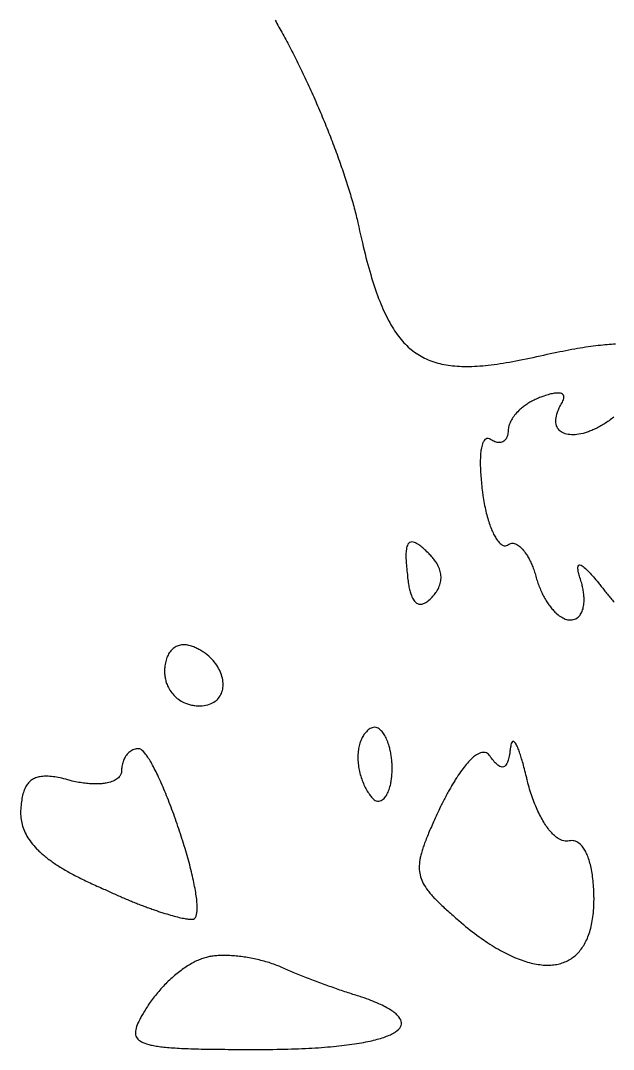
# Model space of a CAD drawing. Header units: metres. Extents: x 11 to 1970, y 60 to 2209.
# Drawn here: x 782.9 to 1059, y 60 to 539.1 of the extents above; entities that cross this region are included whole.
import ezdxf

# ---------------------------------------------------------------- set-up
doc = ezdxf.new("R2010")
doc.units = ezdxf.units.M

msp = doc.modelspace()

# ---------------------------------------------------------------- linework, layer by layer
for points in [[(901.450885, 539.244634), (901.90348, 538.478672), (902.357695, 537.702318), (902.81344, 536.915776), (903.270625, 536.11925), (903.72916, 535.312944), (904.188955, 534.497062), (904.64992, 533.671808), (905.111965, 532.837386), (905.575, 531.994), (906.038935, 531.141854), (906.50368, 530.281152), (906.969145, 529.412098), (907.43524, 528.534896), (907.901875, 527.64975), (908.36896, 526.756864), (908.836405, 525.856442), (909.30412, 524.948688), (909.772015, 524.033806), (910.24, 523.112), (910.707985, 522.183474), (911.17588, 521.248432), (911.643595, 520.307078), (912.11104, 519.359616), (912.578125, 518.40625), (913.04476, 517.447184), (913.510855, 516.482622), (913.97632, 515.512768), (914.441065, 514.537826), (914.905, 513.558), (915.368035, 512.573494), (915.83008, 511.584512), (916.291045, 510.591258), (916.75084, 509.593936), (917.209375, 508.59275), (917.66656, 507.587904), (918.122305, 506.579602), (918.57652, 505.568048), (919.029115, 504.553446), (919.48, 503.536), (919.929085, 502.515914), (920.37628, 501.493392), (920.821495, 500.468638), (921.26464, 499.441856), (921.705625, 498.41325), (922.14436, 497.383024), (922.580755, 496.351382), (923.01472, 495.318528), (923.446165, 494.284666), (923.875, 493.25), (924.301135, 492.214734), (924.72448, 491.179072), (925.144945, 490.143218), (925.56244, 489.107376), (925.976875, 488.07175), (926.38816, 487.036544), (926.796205, 486.001962), (927.20092, 484.968208), (927.602215, 483.935486), (928, 482.904), (928.394185, 481.873954), (928.78468, 480.845552), (929.171395, 479.818998), (929.55424, 478.794496), (929.933125, 477.77225), (930.30796, 476.752464), (930.678655, 475.735342), (931.04512, 474.721088), (931.407265, 473.709906), (931.765, 472.702), (932.118235, 471.697574), (932.46688, 470.696832), (932.810845, 469.699978), (933.15004, 468.707216), (933.484375, 467.71875), (933.81376, 466.734784), (934.138105, 465.755522), (934.45732, 464.781168), (934.771315, 463.811926), (935.08, 462.848), (935.383285, 461.889594), (935.68108, 460.936912), (935.973295, 459.990158), (936.25984, 459.049536), (936.540625, 458.11525), (936.81556, 457.187504), (937.084555, 456.266502), (937.34752, 455.352448), (937.604365, 454.445546), (937.855, 453.546), (938.099335, 452.654014), (938.33728, 451.769792), (938.568745, 450.893538), (938.79364, 450.025456), (939.011875, 449.16575), (939.22336, 448.314624), (939.428005, 447.472282), (939.62572, 446.638928), (939.816415, 445.814766), (940, 445), (940.420043, 443.066468), (940.840344, 441.165744), (941.261161, 439.297636), (941.682752, 437.461952), (942.105375, 435.6585), (942.529288, 433.887088), (942.954749, 432.147524), (943.382016, 430.439616), (943.811347, 428.763172), (944.243, 427.118), (944.677233, 425.503908), (945.114304, 423.920704), (945.554471, 422.368196), (945.997992, 420.846192), (946.445125, 419.3545), (946.896128, 417.892928), (947.351259, 416.461284), (947.810776, 415.059376), (948.274937, 413.687012), (948.744, 412.344), (949.218223, 411.030148), (949.697864, 409.745264), (950.183181, 408.489156), (950.674432, 407.261632), (951.171875, 406.0625), (951.675768, 404.891568), (952.186369, 403.748644), (952.703936, 402.633536), (953.228727, 401.546052), (953.761, 400.486), (954.301013, 399.453188), (954.849024, 398.447424), (955.405291, 397.468516), (955.970072, 396.516272), (956.543625, 395.5905), (957.126208, 394.691008), (957.718079, 393.817604), (958.319496, 392.970096), (958.930717, 392.148292), (959.552, 391.352), (960.183603, 390.581028), (960.825784, 389.835184), (961.478801, 389.114276), (962.142912, 388.418112), (962.818375, 387.7465), (963.505448, 387.099248), (964.204389, 386.476164), (964.915456, 385.877056), (965.638907, 385.301732), (966.375, 384.75), (967.123993, 384.221668), (967.886144, 383.716544), (968.661711, 383.234436), (969.450952, 382.775152), (970.254125, 382.3385), (971.071488, 381.924288), (971.903299, 381.532324), (972.749816, 381.162416), (973.611297, 380.814372), (974.488, 380.488), (975.380183, 380.183108), (976.288104, 379.899504), (977.212021, 379.636996), (978.152192, 379.395392), (979.108875, 379.1745), (980.082328, 378.974128), (981.072809, 378.794084), (982.080576, 378.634176), (983.105887, 378.494212), (984.149, 378.374), (985.210173, 378.273348), (986.289664, 378.192064), (987.387731, 378.129956), (988.504632, 378.086832), (989.640625, 378.0625), (990.795968, 378.056768), (991.970919, 378.069444), (993.165736, 378.100336), (994.380677, 378.149252), (995.616, 378.216), (996.871963, 378.300388), (998.148824, 378.402224), (999.446841, 378.521316), (1000.766272, 378.657472), (1002.107375, 378.8105), (1003.470408, 378.980208), (1004.855629, 379.166404), (1006.263296, 379.368896), (1007.693667, 379.587492), (1009.147, 379.822), (1010.623553, 380.072228), (1012.123584, 380.337984), (1013.647351, 380.619076), (1015.195112, 380.915312), (1016.767125, 381.2265), (1018.363648, 381.552448), (1019.984939, 381.892964), (1021.631256, 382.247856), (1023.302857, 382.616932), (1025, 383), (1026.577704, 383.354298), (1028.130832, 383.697184), (1029.659408, 384.028646), (1031.163456, 384.348672), (1032.643, 384.65725), (1034.098064, 384.954368), (1035.528672, 385.240014), (1036.934848, 385.514176), (1038.316616, 385.776842), (1039.674, 386.028), (1041.007024, 386.267638), (1042.315712, 386.495744), (1043.600088, 386.712306), (1044.860176, 386.917312), (1046.096, 387.11075), (1047.307584, 387.292608), (1048.494952, 387.462874), (1049.658128, 387.621536), (1050.797136, 387.768582), (1051.912, 387.904), (1053.002744, 388.027778), (1054.069392, 388.139904), (1055.111968, 388.240366), (1056.130496, 388.329152), (1057.125, 388.40625), (1058.095504, 388.471648), (1059.042032, 388.525334), (1059.964608, 388.567296)], [(1059.191802, 354.453338), (1058.650176, 354.020544), (1058.107374, 353.599606), (1057.563648, 353.190512), (1057.01925, 352.79325), (1056.474432, 352.407808), (1055.929446, 352.034174), (1055.384544, 351.672336), (1054.839978, 351.322282), (1054.296, 350.984), (1053.752862, 350.657478), (1053.210816, 350.342704), (1052.670114, 350.039666), (1052.131008, 349.748352), (1051.59375, 349.46875), (1051.058592, 349.200848), (1050.525786, 348.944634), (1049.995584, 348.700096), (1049.468238, 348.467222), (1048.944, 348.246), (1048.423122, 348.036418), (1047.905856, 347.838464), (1047.392454, 347.652126), (1046.883168, 347.477392), (1046.37825, 347.31425), (1045.877952, 347.162688), (1045.382526, 347.022694), (1044.892224, 346.894256), (1043.928, 346.672), (1042.987296, 346.495824), (1042.072128, 346.365632), (1041.184512, 346.281328), (1040.326464, 346.242816), (1039.5, 346.25), (1038.707136, 346.302784), (1037.949888, 346.401072), (1037.230272, 346.544768), (1036.550304, 346.733776), (1035.912, 346.968), (1035.317376, 347.247344), (1034.768448, 347.571712), (1034.267232, 347.941008), (1033.815744, 348.355136), (1033.416, 348.814), (1033.070016, 349.317504), (1032.779808, 349.865552), (1032.547392, 350.458048), (1032.374784, 351.094896), (1032.264, 351.776), (1032.217056, 352.501264), (1032.235968, 353.270592), (1032.322752, 354.083888), (1032.479424, 354.941056), (1032.708, 355.842), (1033.010496, 356.786624), (1033.190094, 357.275286), (1033.388928, 357.774832), (1033.60725, 358.28525), (1033.845312, 358.806528), (1034.103366, 359.338654), (1034.381664, 359.881616), (1034.680458, 360.435402), (1035, 361), (1035.251181, 361.4392), (1035.528129, 361.9912), (1035.739893, 362.5048), (1035.914688, 363.0928), (1035.991683, 363.6208), (1035.958149, 364.1752), (1035.750312, 364.7128), (1035.366663, 365.1328), (1034.902569, 365.3992), (1034.423424, 365.5552), (1033.862679, 365.6512), (1033.356843, 365.6848), (1032.801375, 365.68), (1032.197427, 365.6368), (1031.546151, 365.5552), (1031.027328, 365.4688), (1030.483017, 365.3608), (1029.913704, 365.2312), (1029.319875, 365.08), (1028.702016, 364.9072), (1028.060613, 364.7128), (1027.396152, 364.4968), (1026.709119, 364.2592), (1026.238797, 364.0888), (1025.730605, 363.908805), (1025.195535, 363.719335), (1024.665625, 363.520625), (1024.141115, 363.312915), (1023.622245, 363.096445), (1023.109255, 362.871455), (1022.602385, 362.638185), (1022.101875, 362.396875), (1021.607965, 362.147765), (1021.120895, 361.891095), (1020.640905, 361.627105), (1020.168235, 361.356035), (1019.703125, 361.078125), (1019.245815, 360.793615), (1018.796545, 360.502745), (1018.355555, 360.205755), (1017.923085, 359.902885), (1017.499375, 359.594375), (1017.084665, 359.280465), (1016.679195, 358.961395), (1016.283205, 358.637405), (1015.896935, 358.308735), (1015.520625, 357.975625), (1014.97536, 357.46816), (1014.453855, 356.952055), (1013.95692, 356.42812), (1013.485365, 355.897165), (1013.04, 355.36), (1012.621635, 354.817435), (1012.23108, 354.27028), (1011.869145, 353.719345), (1011.53664, 353.16544), (1011.234375, 352.609375), (1010.96316, 352.05196), (1010.723805, 351.494005), (1010.51712, 350.93632), (1010.343915, 350.379715), (1010.205, 349.825), (1010.101185, 349.272985), (1010.03328, 348.72448), (1010.002095, 348.180295), (1009.989308, 347.558154), (1009.942572, 346.994786), (1009.860124, 346.461562), (1009.7435, 345.95925), (1009.552, 345.376), (1009.3125, 344.84375), (1009.028, 344.364), (1008.7015, 343.93825), (1008.336, 343.568), (1007.9345, 343.25475), (1007.5, 343), (1007.0355, 342.80525), (1006.544, 342.672), (1006.0285, 342.60175), (1005.492, 342.596), (1004.9375, 342.65625), (1004.368, 342.784), (1003.7865, 342.98075), (1003.314676, 343.188838), (1002.838628, 343.442814), (1002.359892, 343.743446), (1001.851199, 344.085809), (1001.279875, 344.346125), (1000.746471, 344.476361), (1000.132456, 344.461496), (999.576341, 344.255531), (999.172633, 343.957703), (998.805117, 343.545347), (998.473409, 343.021919), (998.247896, 342.558536), (998.042147, 342.036077), (997.856, 341.456), (997.689293, 340.819763), (997.541864, 340.128824), (997.413551, 339.384641), (997.338549, 338.859659), (997.271923, 338.312093), (997.213625, 337.742375), (997.163607, 337.150937), (997.121821, 336.538211), (997.088219, 335.904629), (997.062753, 335.250623), (997.045375, 334.576625), (997.036037, 333.883067), (997.034691, 333.170381), (997.041289, 332.438999), (997.055783, 331.689353), (997.078125, 330.921875), (997.108267, 330.136997), (997.146161, 329.335151), (997.191759, 328.516769), (997.245013, 327.682283), (997.305875, 326.832125), (997.374297, 325.966727), (997.450231, 325.086521), (997.533629, 324.191939), (997.624443, 323.283413), (997.722625, 322.361375), (997.828127, 321.426257), (997.940901, 320.478491), (998.061194, 319.491808), (998.124752, 318.987264), (998.190638, 318.486416), (998.258816, 317.989312), (998.401904, 317.006528), (998.553728, 316.039296), (998.714, 315.088), (998.882432, 314.153024), (999.058736, 313.234752), (999.242624, 312.333568), (999.433808, 311.449856), (999.632, 310.584), (999.836912, 309.736384), (1000.048256, 308.907392), (1000.265744, 308.097408), (1000.489088, 307.306816), (1000.718, 306.536), (1000.952192, 305.785344), (1001.191376, 305.055232), (1001.435264, 304.346048), (1001.683568, 303.658176), (1001.936, 302.992), (1002.192272, 302.347904), (1002.452096, 301.726272), (1002.715184, 301.127488), (1002.981248, 300.551936), (1003.25, 300), (1003.521152, 299.472064), (1003.794416, 298.968512), (1004.069504, 298.489728), (1004.346128, 298.036096), (1004.624, 297.608), (1005.042518, 297.014576), (1005.462224, 296.480768), (1005.882146, 296.007872), (1006.301312, 295.597184), (1006.71875, 295.25), (1007.133488, 294.967616), (1007.680592, 294.694144), (1008.218864, 294.541248), (1008.746, 294.512), (1009.259696, 294.609472), (1009.757648, 294.836736), (1010.24236, 295.168048), (1010.74052, 295.433296), (1011.255, 295.606), (1011.78388, 295.688464), (1012.32524, 295.682992), (1012.87716, 295.591888), (1013.43772, 295.417456), (1014.005, 295.162), (1014.57708, 294.827824), (1015.008135, 294.526918), (1015.44, 294.184), (1015.871865, 293.800042), (1016.30292, 293.376016), (1016.732355, 292.912894), (1017.15936, 292.411648), (1017.583125, 291.87325), (1018.00284, 291.298672), (1018.417695, 290.688886), (1018.691165, 290.263282), (1018.961875, 289.82275), (1019.229585, 289.367578), (1019.494055, 288.898054), (1019.755045, 288.414466), (1020.012315, 287.917102), (1020.265625, 287.40625), (1020.514735, 286.882198), (1020.759405, 286.345234), (1020.999395, 285.795646), (1021.234465, 285.233722), (1021.464375, 284.65975), (1021.688885, 284.074018), (1021.907755, 283.476814), (1022.120745, 282.868426), (1022.327615, 282.249142), (1022.528125, 281.61925), (1022.722035, 280.979038), (1022.909105, 280.328794), (1023.091195, 279.670607), (1023.280665, 279.015589), (1023.479375, 278.365875), (1023.687085, 277.721801), (1023.903555, 277.083703), (1024.128545, 276.451917), (1024.361815, 275.826779), (1024.603125, 275.208625), (1024.852235, 274.597791), (1025.108905, 273.994613), (1025.372895, 273.399427), (1025.643965, 272.812569), (1025.921875, 272.234375), (1026.206385, 271.665181), (1026.497255, 271.105323), (1026.794245, 270.555137), (1027.097115, 270.014959), (1027.405625, 269.485125), (1027.719535, 268.965971), (1028.038605, 268.457833), (1028.362595, 267.961047), (1028.691265, 267.475949), (1029.024375, 267.002875), (1029.361685, 266.542161), (1029.702955, 266.094143), (1030.047945, 265.659157), (1030.396415, 265.237539), (1030.748125, 264.829625), (1031.102835, 264.435751), (1031.460305, 264.056253), (1031.820295, 263.691467), (1032.182565, 263.341729), (1032.72972, 262.846072), (1033.280655, 262.386163), (1033.83456, 261.963136), (1034.390625, 261.578125), (1034.94804, 261.232264), (1035.505995, 260.926687), (1036.06368, 260.662528), (1036.620285, 260.440921), (1037.175, 260.263), (1037.727015, 260.129899), (1038.27552, 260.042752), (1038.819705, 260.002693), (1039.355192, 260.009552), (1039.869875, 260.05925), (1040.362688, 260.150528), (1040.985472, 260.335232), (1041.568704, 260.589824), (1042.112, 260.912), (1042.614976, 261.299456), (1043.077248, 261.749888), (1043.498432, 262.260992), (1043.787125, 262.68275), (1044.052328, 263.136368), (1044.293879, 263.620874), (1044.511616, 264.135296), (1044.705377, 264.678662), (1044.875, 265.25), (1045.020323, 265.848338), (1045.141184, 266.472704), (1045.237421, 267.122126), (1045.308872, 267.795632), (1045.355375, 268.49225), (1045.376768, 269.211008), (1045.372889, 269.950934), (1045.356183, 270.455498), (1045.328125, 270.96875), (1045.288667, 271.490402), (1045.237761, 272.020166), (1045.175359, 272.557754), (1045.101413, 273.102878), (1045.015875, 273.65525), (1044.918697, 274.214582), (1044.809831, 274.780586), (1044.689229, 275.352974), (1044.556843, 275.931458), (1044.412625, 276.51575), (1044.256527, 277.105562), (1044.088501, 277.700606), (1043.882401, 278.355799), (1043.661627, 279.042173), (1043.460125, 279.694875), (1043.277943, 280.313857), (1043.115129, 280.899071), (1042.971731, 281.450469), (1042.847797, 281.968003), (1042.698496, 282.680704), (1042.593259, 283.316941), (1042.532248, 283.876552), (1042.519976, 284.503224), (1042.616191, 285.094009), (1042.896253, 285.519547), (1043.451584, 285.623616), (1044.000049, 285.438151), (1044.530477, 285.133323), (1044.982016, 284.813184), (1045.479779, 284.414421), (1046.023928, 283.936872), (1046.412544, 283.574656), (1046.821896, 283.177304), (1047.252032, 282.744768), (1047.703, 282.277), (1048.174848, 281.773952), (1048.667624, 281.235576), (1049.181376, 280.661824), (1049.716152, 280.052648), (1050.272, 279.408), (1050.848968, 278.727832), (1051.447104, 278.012096), (1052.066456, 277.260744), (1052.384103, 276.871697), (1052.707072, 276.473728), (1053.035369, 276.066831), (1053.369, 275.651), (1053.707971, 275.226229), (1054.052288, 274.792512), (1054.401957, 274.349843), (1054.756984, 273.898216), (1055.117375, 273.437625), (1055.483136, 272.968064), (1055.854273, 272.489527), (1056.230792, 272.002008), (1056.612699, 271.505501), (1057, 271), (1057.4, 270.54), (1057.8, 270.08), (1058.2, 269.62), (1058.6, 269.16), (1059, 268.7), (1059.4, 268.24)]]:
    msp.add_lwpolyline(points)
for points in [[(963, 282), (963.063592, 281.172), (963.134336, 280.368), (963.212184, 279.588), (963.297088, 278.832), (963.389, 278.1), (963.487872, 277.392), (963.593656, 276.708), (963.706304, 276.048), (963.825768, 275.412), (963.952, 274.8), (964.084952, 274.212), (964.224576, 273.648), (964.370824, 273.108), (964.523648, 272.592), (964.683, 272.1), (964.934163, 271.407), (965.199744, 270.768), (965.479581, 270.183), (965.773512, 269.652), (966.081375, 269.175), (966.403008, 268.752), (966.852992, 268.272), (967.326784, 267.888), (967.824, 267.6), (968.344256, 267.408), (968.887168, 267.312), (969.452352, 267.312), (970.039424, 267.408), (970.648, 267.6), (971.118313, 267.807), (971.600344, 268.068), (972.093931, 268.383), (972.598912, 268.752), (973.115125, 269.175), (973.642408, 269.652), (974.207602, 270.21), (974.608454, 270.63), (974.99025, 271.05), (975.353086, 271.47), (975.697058, 271.89), (976.022262, 272.31), (976.328794, 272.73), (976.61675, 273.15), (977.014064, 273.78), (977.370122, 274.41), (977.685248, 275.04), (977.959766, 275.67), (978.194, 276.3), (978.388274, 276.93), (978.542912, 277.56), (978.658238, 278.19), (978.734576, 278.82), (978.77225, 279.45), (978.771584, 280.08), (978.732902, 280.71), (978.656528, 281.34), (978.542786, 281.97), (978.392, 282.6), (978.204494, 283.23), (977.980592, 283.86), (977.720618, 284.49), (977.424896, 285.12), (977.09375, 285.75), (976.727504, 286.38), (976.326482, 287.01), (976.039974, 287.43), (975.73825, 287.85), (975.421406, 288.27), (975.089538, 288.69), (974.742742, 289.11), (974.381114, 289.53), (974.00475, 289.95), (973.613746, 290.37), (973.208198, 290.79), (972.731799, 291.266697), (972.206173, 291.780219), (971.694875, 292.267125), (971.197857, 292.727271), (970.715071, 293.160513), (970.246469, 293.566707), (969.792003, 293.945709), (969.351625, 294.297375), (968.925287, 294.621561), (968.512941, 294.918123), (967.920552, 295.310856), (967.359375, 295.640625), (966.829248, 295.906944), (966.330009, 296.109327), (965.712125, 296.278875), (965.148481, 296.332743), (964.638693, 296.269779), (964.076608, 296.025024), (963.686592, 295.694976), (963.349184, 295.244352), (963.064, 294.672), (962.884153, 294.162159), (962.733304, 293.582712), (962.611291, 292.933173), (962.517952, 292.213056), (962.471576, 291.693528), (962.437824, 291.142272), (962.416648, 290.559144), (962.408, 289.944), (962.411832, 289.296696), (962.428096, 288.617088), (962.456744, 287.905032), (962.497728, 287.160384), (962.551, 286.383), (962.616512, 285.572736), (962.694216, 284.729448), (962.784064, 283.852992), (962.886008, 282.943224), (963, 282)], [(850, 236), (850.00836, 235.46244), (850.03328, 234.92992), (850.07452, 234.40268), (850.13184, 233.88096), (850.205, 233.365), (850.29376, 232.85504), (850.39788, 232.35132), (850.51712, 231.85408), (850.65124, 231.36356), (850.8, 230.88), (850.96316, 230.40364), (851.14048, 229.93472), (851.432485, 229.245815), (851.755, 228.575), (852.107215, 227.923085), (852.48832, 227.29088), (852.897505, 226.679195), (853.33396, 226.08884), (853.796875, 225.520625), (854.28544, 224.97536), (854.798845, 224.453855), (855.33628, 223.95692), (855.896935, 223.485365), (856.48, 223.04), (857.084665, 222.621635), (857.71012, 222.23108), (858.355555, 221.869145), (859.02016, 221.53664), (859.703125, 221.234375), (860.168235, 221.050065), (860.640905, 220.879795), (861.120895, 220.723805), (861.607965, 220.582335), (862.101875, 220.455625), (862.602385, 220.343915), (863.109255, 220.247445), (863.622245, 220.166455), (864.141115, 220.101185), (864.665625, 220.051875), (865.195535, 220.018765), (865.730605, 220.002095), (866.504005, 220.006562), (867.476135, 220.058374), (868.400625, 220.16025), (869.277715, 220.310366), (870.107645, 220.506898), (870.890655, 220.748022), (871.626985, 221.031914), (872.316875, 221.35675), (872.960565, 221.720706), (873.558295, 222.121958), (874.110305, 222.558682), (874.616835, 223.029054), (875.078125, 223.53125), (875.494415, 224.063446), (875.865945, 224.623818), (876.192955, 225.210542), (876.475685, 225.821794), (876.714375, 226.45575), (876.909265, 227.110586), (877.060595, 227.784478), (877.168605, 228.475602), (877.233535, 229.182134), (877.255625, 229.90225), (877.235115, 230.634126), (877.172245, 231.375938), (877.067255, 232.125862), (876.920385, 232.882074), (876.731875, 233.64275), (876.501965, 234.406066), (876.230895, 235.170198), (875.918905, 235.933322), (875.566235, 236.693614), (875.173125, 237.44925), (874.739815, 238.198406), (874.266545, 238.939258), (873.753555, 239.669982), (873.201085, 240.388754), (872.609375, 241.09375), (871.978665, 241.783146), (871.309195, 242.455118), (870.601205, 243.107842), (869.854935, 243.739494), (869.070625, 244.34825), (868.66428, 244.643472), (868.248515, 244.932286), (867.82336, 245.214464), (867.388845, 245.489778), (866.945, 245.758), (866.491855, 246.018902), (866.02944, 246.272256), (865.557785, 246.517834), (865.07692, 246.755408), (864.586875, 246.98475), (864.08768, 247.205632), (863.579365, 247.417826), (863.06196, 247.621104), (862.535495, 247.815238), (862, 248), (861.375481, 248.161181), (860.762248, 248.285048), (860.160787, 248.372087), (859.571584, 248.422784), (858.995125, 248.437625), (858.431896, 248.417096), (857.882383, 248.361683), (857.347072, 248.271872), (856.826449, 248.148149), (856.321, 247.991), (855.831211, 247.800911), (855.357568, 247.578368), (854.900557, 247.323857), (854.460664, 247.037864), (854.038375, 246.720875), (853.634176, 246.373376), (853.248553, 245.995853), (852.881992, 245.588792), (852.534979, 245.152679), (852.208, 244.688), (851.901541, 244.195241), (851.616088, 243.674888), (851.352127, 243.127427), (851.110144, 242.553344), (850.890625, 241.953125), (850.694056, 241.327256), (850.520923, 240.676223), (850.371712, 240.000512), (850.246909, 239.300609), (850.147, 238.577), (850.072471, 237.830171), (850.037125, 237.319625), (850.013419, 236.799119), (850.001497, 236.268797)], [(940, 196), (940.010692, 195.277489), (940.042336, 194.550712), (940.094284, 193.820803), (940.165888, 193.088896), (940.2565, 192.356125), (940.365472, 191.623624), (940.492156, 190.892527), (940.635904, 190.163968), (940.796068, 189.439081), (940.972, 188.719), (941.163052, 188.004859), (941.368576, 187.297792), (941.587924, 186.598933), (941.820448, 185.909416), (942.0655, 185.230375), (942.322432, 184.562944), (942.590596, 183.908257), (942.869344, 183.267448), (943.158028, 182.641651), (943.456, 182.032), (943.762612, 181.439629), (944.077216, 180.865672), (944.399164, 180.311263), (944.727808, 179.777536), (945.0625, 179.265625), (945.402592, 178.776664), (945.747436, 178.311787), (946.096384, 177.872128), (946.448788, 177.458821), (946.804, 177.073), (947.161372, 176.715799), (947.640108, 176.286011), (948.119996, 175.942397), (948.5995, 175.759625), (949.196, 175.637), (949.7865, 175.629875), (950.368, 175.736), (950.9375, 175.953125), (951.382444, 176.205233), (951.816252, 176.525789), (952.237388, 176.913641), (952.644316, 177.367637), (953.0355, 177.886625), (953.317632, 178.317824), (953.589396, 178.784447), (953.850144, 179.286008), (954.099228, 179.822021), (954.336, 180.392), (954.559812, 180.995459), (954.770016, 181.631912), (954.965964, 182.300873), (955.147008, 183.001856), (955.3125, 183.734375), (955.413868, 184.240001), (955.507844, 184.759283), (955.594236, 185.292077), (955.672852, 185.838239), (955.7435, 186.397625), (955.805988, 186.970091), (955.860124, 187.555493), (955.905716, 188.153687), (955.942572, 188.764529), (955.9705, 189.387875), (955.989308, 190.023581), (955.998804, 190.671503), (955.998804, 191.299692), (955.989308, 191.897084), (955.9705, 192.4915), (955.942572, 193.082556), (955.905716, 193.669868), (955.860124, 194.253052), (955.805988, 194.831724), (955.7435, 195.4055), (955.672852, 195.973996), (955.594236, 196.536828), (955.507844, 197.093612), (955.413868, 197.643964), (955.3125, 198.1875), (955.203932, 198.723836), (955.088356, 199.252588), (954.965964, 199.773372), (954.836948, 200.285804), (954.7015, 200.7895), (954.559812, 201.284076), (954.412076, 201.769148), (954.179552, 202.478096), (953.9345, 203.1635), (953.677568, 203.824064), (953.409404, 204.458492), (953.130656, 205.065488), (952.841972, 205.643756), (952.544, 206.192), (952.237388, 206.708924), (951.922784, 207.193232), (951.600836, 207.643628), (951.272192, 208.058816), (950.9375, 208.4375), (950.482956, 208.883388), (950.020348, 209.259004), (949.551212, 209.561276), (949.077084, 209.787132), (948.479744, 209.957312), (947.880004, 209.998204), (947.280864, 209.936064), (946.685324, 209.787524), (946.2135, 209.6085), (945.747436, 209.377636), (945.288668, 209.096468), (944.838732, 208.766532), (944.399164, 208.389364), (943.9715, 207.9665), (943.557276, 207.499476), (943.158028, 206.989828), (942.869344, 206.580544), (942.590596, 206.148796), (942.322432, 205.695232), (942.0655, 205.2205), (941.820448, 204.725248), (941.587924, 204.210124), (941.368576, 203.675776), (941.163052, 203.122852), (940.972, 202.552), (940.796068, 201.963868), (940.635904, 201.359104), (940.492156, 200.738356), (940.365472, 200.102272), (940.2565, 199.4515), (940.165888, 198.786688), (940.094284, 198.108484), (940.042336, 197.417536), (940.010692, 196.714492), (940, 196)], [(979, 174), (978.554508, 173.048952), (978.118064, 172.115616), (977.690716, 171.199704), (977.272512, 170.300928), (976.8635, 169.419), (976.463728, 168.553632), (976.073244, 167.704536), (975.692096, 166.871424), (975.320332, 166.054008), (974.958, 165.252), (974.605148, 164.465112), (974.261824, 163.693056), (973.928076, 162.935544), (973.603952, 162.192288), (973.2895, 161.463), (972.984768, 160.747392), (972.689804, 160.045176), (972.404656, 159.356064), (972.129372, 158.679768), (971.864, 158.016), (971.608588, 157.364472), (971.363184, 156.724896), (971.127836, 156.096984), (970.902592, 155.480448), (970.6875, 154.875), (970.482608, 154.280352), (970.287964, 153.696216), (970.103616, 153.122304), (969.929612, 152.558328), (969.766, 152.004), (969.612828, 151.459032), (969.470144, 150.923136), (969.337996, 150.396024), (969.216432, 149.877408), (969.1055, 149.367), (969.005248, 148.864512), (968.915724, 148.369656), (968.769052, 147.401688), (968.665868, 146.460792), (968.606556, 145.544664), (968.5915, 144.651), (968.621084, 143.777496), (968.695692, 142.921848), (968.815708, 142.081752), (968.981516, 141.254904), (969.1935, 140.439), (969.452044, 139.631736), (969.757532, 138.830808), (970.110348, 138.033912), (970.510876, 137.238744), (970.9595, 136.443), (971.456604, 135.644376), (972.002572, 134.840568), (972.597788, 134.029272), (972.913984, 133.620096), (973.242636, 133.208184), (973.583792, 132.793248), (973.9375, 132.375), (974.303808, 131.953152), (974.682764, 131.527416), (975.074416, 131.097504), (975.478812, 130.663128), (975.896, 130.224), (976.326028, 129.779832), (976.768944, 129.330336), (977.224796, 128.875224), (977.693632, 128.414208), (978.1755, 127.947), (978.670448, 127.473312), (979.178524, 126.992856), (979.699776, 126.505344), (980.234252, 126.010488), (980.782, 125.508), (981.343068, 124.997592), (981.917504, 124.478976), (982.505356, 123.951864), (983.106672, 123.415968), (983.7215, 122.871), (984.349888, 122.316672), (984.991884, 121.752696), (985.647536, 121.178784), (986.316892, 120.594648), (987, 120), (988.077282, 119.080498), (989.149056, 118.181984), (990.215214, 117.304446), (991.275648, 116.447872), (992.33025, 115.61225), (993.378912, 114.797568), (994.421526, 114.003814), (995.457984, 113.230976), (996.488178, 112.479042), (997.512, 111.748), (998.529342, 111.037838), (999.540096, 110.348544), (1000.544154, 109.680106), (1001.541408, 109.032512), (1002.53175, 108.40575), (1003.515072, 107.799808), (1004.491266, 107.214674), (1005.460224, 106.650336), (1006.421838, 106.106782), (1007.376, 105.584), (1008.322602, 105.081978), (1009.261536, 104.600704), (1010.192694, 104.140166), (1011.115968, 103.700352), (1012.03125, 103.28125), (1012.938432, 102.882848), (1013.837406, 102.505134), (1014.728064, 102.148096), (1015.610298, 101.811722), (1016.484, 101.496), (1017.349062, 101.200918), (1018.205376, 100.926464), (1019.052834, 100.672626), (1019.891328, 100.439392), (1020.72075, 100.22675), (1021.540992, 100.034688), (1022.351946, 99.863194), (1023.153504, 99.712256), (1023.945558, 99.581862), (1024.728, 99.472), (1025.500722, 99.382658), (1026.263616, 99.313824), (1027.016574, 99.265486), (1027.759488, 99.237632), (1028.49225, 99.23025), (1029.214752, 99.243328), (1029.926886, 99.276854), (1030.628544, 99.330816), (1031.319618, 99.405202), (1032, 99.5), (1032.669582, 99.615198), (1033.328256, 99.750784), (1033.975914, 99.906746), (1034.612448, 100.083072), (1035.23775, 100.27975), (1035.851712, 100.496768), (1036.454226, 100.734114), (1037.045184, 100.991776), (1037.624478, 101.269742), (1038.192, 101.568), (1038.747642, 101.886538), (1039.291296, 102.225344), (1039.822854, 102.584406), (1040.342208, 102.963712), (1040.84925, 103.36325), (1041.343872, 103.783008), (1041.825966, 104.222974), (1042.295424, 104.683136), (1042.752138, 105.163482), (1043.196, 105.664), (1043.626902, 106.184678), (1044.044736, 106.725504), (1044.449394, 107.286466), (1044.840768, 107.867552), (1045.21875, 108.46875), (1045.583232, 109.090048), (1045.934106, 109.731434), (1046.271264, 110.392896), (1046.594598, 111.074422), (1046.904, 111.776), (1047.199362, 112.497618), (1047.480576, 113.239264), (1047.747534, 114.000926), (1048.000128, 114.782592), (1048.23825, 115.58425), (1048.461792, 116.405888), (1048.670646, 117.247494), (1048.864704, 118.109056), (1049.043858, 118.990562), (1049.208, 119.892), (1049.357022, 120.813358), (1049.490816, 121.754624), (1049.609274, 122.715786), (1049.712288, 123.696832), (1049.79975, 124.69775), (1049.871552, 125.718528), (1049.927586, 126.759154), (1049.967744, 127.819616), (1049.991918, 128.899902), (1050, 130), (1049.998503, 130.537894), (1049.994024, 131.071552), (1049.986581, 131.600938), (1049.976192, 132.126016), (1049.962875, 132.64675), (1049.946648, 133.163104), (1049.927529, 133.675042), (1049.905536, 134.182528), (1049.880687, 134.685526), (1049.822493, 135.677914), (1049.753091, 136.651918), (1049.672625, 137.60725), (1049.581239, 138.543622), (1049.479077, 139.460746), (1049.366283, 140.358334), (1049.243001, 141.236098), (1049.109375, 142.09375), (1048.965549, 142.931002), (1048.811667, 143.747566), (1048.647873, 144.543154), (1048.474311, 145.317478), (1048.291125, 146.07025), (1048.098459, 146.801182), (1047.896457, 147.509986), (1047.685263, 148.196374), (1047.465021, 148.860058), (1047.235875, 149.50075), (1046.997969, 150.118162), (1046.751447, 150.712006), (1046.496453, 151.281994), (1046.233131, 151.827838), (1045.961625, 152.34925), (1045.682079, 152.845942), (1045.394637, 153.317626), (1045.099443, 153.764014), (1044.796641, 154.184818), (1044.486375, 154.57975), (1044.007296, 155.123008), (1043.512233, 155.606434), (1043.001672, 156.029056), (1042.476099, 156.389902), (1041.936, 156.688), (1041.381861, 156.922378), (1040.814168, 157.092064), (1040.233407, 157.196086), (1039.640064, 157.233472), (1039.034625, 157.20325), (1038.417576, 157.104448), (1037.789705, 156.974189), (1037.15552, 156.946496), (1036.517015, 156.992027), (1035.875, 157.109), (1035.230285, 157.295633), (1034.58368, 157.550144), (1033.935995, 157.870751), (1033.28804, 158.255672), (1032.85632, 158.547136), (1032.42508, 158.865864), (1031.99456, 159.211328), (1031.565, 159.583), (1031.13664, 159.980352), (1030.70972, 160.402856), (1030.28448, 160.849984), (1029.86116, 161.321208), (1029.44, 161.816), (1029.02124, 162.333832), (1028.60512, 162.874176), (1028.19188, 163.436504), (1027.78176, 164.020288), (1027.375, 164.625), (1026.97184, 165.250112), (1026.57252, 165.895096), (1026.17728, 166.559424), (1025.78636, 167.242568), (1025.4, 167.944), (1025.01844, 168.663192), (1024.64192, 169.399616), (1024.27068, 170.152744), (1023.90496, 170.922048), (1023.545, 171.707), (1023.19104, 172.507072), (1022.84332, 173.321736), (1022.50208, 174.150464), (1022.16756, 174.992728), (1021.84, 175.848), (1021.51964, 176.715752), (1021.20672, 177.595456), (1020.90148, 178.486584), (1020.60416, 179.388608), (1020.315, 180.301), (1020.03424, 181.223232), (1019.76212, 182.154776), (1019.49888, 183.095104), (1019.24476, 184.043688), (1019, 185), (1018.880301, 185.506697), (1018.761208, 186.006776), (1018.642727, 186.500219), (1018.524864, 186.987008), (1018.291016, 187.940552), (1018.059712, 188.867264), (1017.831, 189.767), (1017.604928, 190.639616), (1017.381544, 191.484968), (1017.160896, 192.302912), (1016.943032, 193.093304), (1016.728, 193.856), (1016.515848, 194.590856), (1016.306624, 195.297728), (1016.100376, 195.976472), (1015.897152, 196.626944), (1015.697, 197.249), (1015.499968, 197.842496), (1015.306104, 198.407288), (1015.115456, 198.943232), (1014.928072, 199.450184), (1014.744, 199.928), (1014.474207, 200.589779), (1014.212136, 201.185192), (1013.957949, 201.713753), (1013.711808, 202.174976), (1013.396416, 202.684352), (1013.023281, 203.149757), (1012.607463, 203.454011), (1012.051776, 203.382272), (1011.728568, 202.976696), (1011.489203, 202.416791), (1011.317871, 201.821987), (1011.201384, 201.289448), (1011.095373, 200.682281), (1011, 200), (1010.9376, 199.410792), (1010.8704, 198.843136), (1010.7984, 198.296984), (1010.7216, 197.772288), (1010.64, 197.269), (1010.5086, 196.554103), (1010.3664, 195.887104), (1010.2134, 195.267841), (1010.0496, 194.696152), (1009.875, 194.171875), (1009.6896, 193.694848), (1009.4256, 193.132032), (1009.1424, 192.652544), (1008.7614, 192.169779), (1008.3504, 191.815864), (1007.8176, 191.560192), (1007.2416, 191.487688), (1006.7286, 191.566253), (1006.1856, 191.770368), (1005.7296, 192.023552), (1005.2544, 192.356224), (1004.76, 192.768), (1004.3766, 193.128513), (1003.9824, 193.533144), (1003.5774, 193.981731), (1003.1616, 194.474112), (1002.735, 195.010125), (1002.2976, 195.589608), (1002, 196), (1001.626608, 196.586935), (1001.226864, 197.08828), (1000.801416, 197.504845), (1000.350912, 197.83744), (999.876, 198.086875), (999.377328, 198.25396), (998.855544, 198.339505), (998.311296, 198.34432), (997.745232, 198.269215), (997.158, 198.115), (996.550248, 197.882485), (995.922624, 197.57248), (995.275776, 197.185795), (994.834184, 196.885805), (994.384528, 196.552335), (993.927, 196.185625), (993.461792, 195.785915), (992.989096, 195.353445), (992.509104, 194.888455), (992.022008, 194.391185), (991.528, 193.861875), (991.027272, 193.300765), (990.520016, 192.708095), (990.006424, 192.084105), (989.486688, 191.429035), (988.961, 190.743125), (988.429552, 190.026615), (987.892536, 189.279745), (987.350144, 188.502755), (986.802568, 187.695885), (986.25, 186.859375), (985.971904, 186.43008), (985.692632, 185.993465), (985.412208, 185.54956), (985.130656, 185.098395), (984.848, 184.64), (984.564264, 184.174405), (984.279472, 183.70164), (983.993648, 183.221735), (983.706816, 182.73472), (983.419, 182.240625), (983.130224, 181.73948), (982.840512, 181.231315), (982.549888, 180.71616), (982.258376, 180.194045), (981.966, 179.665), (981.672784, 179.129055), (981.378752, 178.58624), (981.083928, 178.036585), (980.788336, 177.48012), (980.492, 176.916875), (980.194944, 176.34688), (979.897192, 175.770165), (979.598768, 175.18676), (979.299696, 174.596695), (979, 174)], [(830, 190), (829.973189, 189.470827), (829.893512, 188.963416), (829.762103, 188.477929), (829.508379, 187.864997), (829.167391, 187.291713), (828.856, 186.888), (828.498169, 186.506967), (828.095032, 186.148776), (827.647723, 185.813589), (827.157376, 185.501568), (826.625125, 185.212875), (826.052104, 184.947672), (825.439447, 184.706121), (824.788288, 184.488384), (824.099761, 184.294623), (823.375, 184.125), (822.872256, 184.025408), (822.354248, 183.936664), (821.821312, 183.858816), (821.273784, 183.791912), (820.712, 183.736), (820.136296, 183.691128), (819.547008, 183.657344), (818.944472, 183.634696), (818.329024, 183.623232), (817.701, 183.623), (817.060736, 183.634048), (816.408568, 183.656424), (815.744832, 183.690176), (815.069864, 183.735352), (814.384, 183.792), (813.687576, 183.860168), (812.980928, 183.939904), (812.264392, 184.031256), (811.538304, 184.134272), (810.803, 184.249), (810.058816, 184.375488), (809.306088, 184.513784), (808.545152, 184.663936), (807.776344, 184.825992), (807, 185), (806.493294, 185.147596), (805.993152, 185.290368), (805.499538, 185.428292), (805.012416, 185.561344), (804.057504, 185.812736), (803.128128, 186.044352), (802.224, 186.256), (801.344832, 186.447488), (800.490336, 186.618624), (799.660224, 186.769216), (798.854208, 186.899072), (798.072, 187.008), (797.313312, 187.095808), (796.577856, 187.162304), (795.865344, 187.207296), (795.175488, 187.230592), (794.508, 187.232), (793.862592, 187.211328), (793.238976, 187.168384), (792.636864, 187.102976), (792.055968, 187.014912), (791.496, 186.904), (790.956672, 186.770048), (790.437696, 186.612864), (789.938784, 186.432256), (789.459648, 186.228032), (789, 186), (788.559552, 185.747968), (788.138016, 185.471744), (787.735104, 185.171136), (787.350528, 184.845952), (786.984, 184.496), (786.635232, 184.121088), (786.303936, 183.721024), (785.989824, 183.295616), (785.692608, 182.844672), (785.412, 182.368), (785.147712, 181.865408), (784.899456, 181.336704), (784.666944, 180.781696), (784.449888, 180.200192), (784.248, 179.592), (784.060992, 178.956928), (783.888576, 178.294784), (783.730464, 177.605376), (783.586368, 176.888512), (783.456, 176.144), (783.339072, 175.371648), (783.235296, 174.571264), (783.144384, 173.742656), (783.066048, 172.885632), (783, 172), (782.95444, 171.163568), (782.93792, 170.334144), (782.95068, 169.511536), (782.99296, 168.695552), (783.065, 167.886), (783.16704, 167.082688), (783.29932, 166.285424), (783.46208, 165.494016), (783.65556, 164.708272), (783.88, 163.928), (784.13564, 163.153008), (784.42272, 162.383104), (784.74148, 161.618096), (785.09216, 160.857792), (785.475, 160.102), (785.89024, 159.350528), (786.33812, 158.603184), (786.81888, 157.859776), (787.33276, 157.120112), (787.88, 156.384), (788.46084, 155.651248), (789.07552, 154.921664), (789.72428, 154.195056), (790.40736, 153.471232), (790.761845, 153.110304), (791.125, 152.75), (791.496855, 152.390296), (791.87744, 152.031168), (792.266785, 151.672592), (792.66492, 151.314544), (793.071875, 150.957), (793.48768, 150.599936), (793.912365, 150.243328), (794.34596, 149.887152), (794.788495, 149.531384), (795.24, 149.176), (795.700505, 148.820976), (796.17004, 148.466288), (796.648635, 148.111912), (797.13632, 147.757824), (797.633125, 147.404), (798.13908, 147.050416), (798.654215, 146.697048), (799.17856, 146.343872), (799.712145, 145.990864), (800.255, 145.638), (800.807155, 145.285256), (801.36864, 144.932608), (801.939485, 144.580032), (802.51972, 144.227504), (803.109375, 143.875), (803.70848, 143.522496), (804.317065, 143.169968), (804.93516, 142.817392), (805.562795, 142.464744), (806.2, 142.112), (806.846805, 141.759136), (807.50324, 141.406128), (808.169335, 141.052952), (808.84512, 140.699584), (809.530625, 140.346), (810.22588, 139.992176), (810.930915, 139.638088), (811.64576, 139.283712), (812.370445, 138.929024), (813.105, 138.574), (813.849455, 138.218616), (814.60384, 137.862848), (815.368185, 137.506672), (816.14252, 137.150064), (816.926875, 136.793), (817.72128, 136.435456), (818.525765, 136.077408), (819.34036, 135.718832), (820.165095, 135.359704), (821, 135), (821.629683, 134.701204), (822.258664, 134.404832), (822.886841, 134.110908), (823.514112, 133.819456), (824.140375, 133.5305), (824.765528, 133.244064), (825.389469, 132.960172), (826.012096, 132.678848), (826.633307, 132.400116), (827.253, 132.124), (827.871073, 131.850524), (828.487424, 131.579712), (829.101951, 131.311588), (829.714552, 131.046176), (830.325125, 130.7835), (830.933568, 130.523584), (831.539779, 130.266452), (832.143656, 130.012128), (832.745097, 129.760636), (833.344, 129.512), (833.940263, 129.266244), (834.533784, 129.023392), (835.124461, 128.783468), (835.712192, 128.546496), (836.296875, 128.3125), (836.878408, 128.081504), (837.456689, 127.853532), (838.031616, 127.628608), (838.603087, 127.406756), (839.171, 127.188), (839.735253, 126.972364), (840.295744, 126.759872), (840.852371, 126.550548), (841.405032, 126.344416), (841.953625, 126.1415), (842.498048, 125.941824), (843.038199, 125.745412), (843.573976, 125.552288), (844.105277, 125.362476), (844.632, 125.176), (845.154043, 124.992884), (845.671304, 124.813152), (846.183681, 124.636828), (846.691072, 124.463936), (847.193375, 124.2945), (847.690488, 124.128544), (848.182309, 123.966092), (848.668736, 123.807168), (849.149667, 123.651796), (850.094633, 123.351804), (851.016391, 123.066308), (851.914125, 122.7955), (852.787019, 122.539572), (853.634257, 122.298716), (854.455023, 122.073124), (855.248501, 121.862988), (856.013875, 121.6685), (856.750329, 121.489852), (857.457047, 121.327236), (858.133213, 121.180844), (858.778011, 121.050868), (859.390625, 120.9375), (859.970239, 120.840932), (860.516037, 120.761356), (861.027203, 120.698964), (861.727232, 120.638016), (862.344749, 120.616812), (862.877, 120.636), (863.449272, 120.725536), (863.934617, 120.942396), (864.381992, 121.43928), (864.689536, 122.03264), (864.924984, 122.77336), (865.090688, 123.65472), (865.189, 124.67), (865.213619, 125.22576), (865.222272, 125.81248), (865.215253, 126.42932), (865.192856, 127.07544), (865.155375, 127.75), (865.103104, 128.45216), (865.036337, 129.18108), (864.955368, 129.93592), (864.860491, 130.71584), (864.752, 131.52), (864.630189, 132.34756), (864.495352, 133.19768), (864.347783, 134.06952), (864.187776, 134.96224), (864.015625, 135.875), (863.831624, 136.80696), (863.636067, 137.75728), (863.429248, 138.72512), (863.211461, 139.70964), (862.983, 140.71), (862.744159, 141.72536), (862.495232, 142.75488), (862.236513, 143.79772), (861.968296, 144.85304), (861.690875, 145.92), (861.404544, 146.99776), (861.109597, 148.08548), (860.806328, 149.18232), (860.495031, 150.28744), (860.176, 151.4), (859.849529, 152.51916), (859.515912, 153.64408), (859.175443, 154.77392), (858.828416, 155.90784), (858.475125, 157.045), (858.115864, 158.18456), (857.750927, 159.32568), (857.380608, 160.46752), (857.005201, 161.60924), (856.625, 162.75), (856.240299, 163.88896), (855.851392, 165.02528), (855.458573, 166.15812), (855.062136, 167.28664), (854.662375, 168.41), (854.259584, 169.52736), (853.854057, 170.63788), (853.446088, 171.74072), (853.035971, 172.83504), (852.624, 173.92), (852.210469, 174.99476), (851.795672, 176.05848), (851.379903, 177.11032), (850.963456, 178.14944), (850.546625, 179.175), (850.129704, 180.18616), (849.712987, 181.18208), (849.296768, 182.16192), (848.881341, 183.12484), (848.467, 184.07), (848.054039, 184.99656), (847.642752, 185.90368), (847.233433, 186.79052), (846.826376, 187.65624), (846.421875, 188.5), (846.020224, 189.32096), (845.621717, 190.11828), (845.226648, 190.89112), (844.835311, 191.63864), (844.448, 192.36), (844.065009, 193.05436), (843.686632, 193.72088), (843.313163, 194.35872), (842.944896, 194.96704), (842.582125, 195.545), (842.225144, 196.09176), (841.874247, 196.60648), (841.529728, 197.08832), (841.191881, 197.53644), (840.861, 197.95), (840.221312, 198.67008), (839.613016, 199.24184), (839.038464, 199.65856), (838.500008, 199.91352), (838, 200), (837.409664, 199.97632), (836.838912, 199.90656), (836.288128, 199.79264), (835.757696, 199.63648), (835.248, 199.44), (834.759424, 199.20512), (834.292352, 198.93376), (833.847168, 198.62784), (833.424256, 198.28928), (833.024, 197.92), (832.646784, 197.52192), (832.292992, 197.09696), (831.963008, 196.64704), (831.657216, 196.17408), (831.376, 195.68), (831.119744, 195.16672), (830.888832, 194.63616), (830.683648, 194.09024), (830.504576, 193.53088), (830.352, 192.96), (830.226304, 192.37952), (830.127872, 191.79136), (830.057088, 191.19744), (830.014336, 190.59968), (830, 190)], [(870, 103), (869.456464, 102.870456), (868.906112, 102.722048), (868.349328, 102.555112), (867.786496, 102.369984), (867.218, 102.167), (866.644224, 101.946496), (866.065552, 101.708808), (865.482368, 101.454272), (864.895056, 101.183224), (864.304, 100.896), (863.709584, 100.592936), (863.112192, 100.274368), (862.512208, 99.940632), (861.910016, 99.592064), (861.306, 99.229), (860.700544, 98.851776), (860.094032, 98.460728), (859.486848, 98.056192), (858.879376, 97.638504), (858.272, 97.208), (857.665104, 96.765016), (857.059072, 96.309888), (856.454288, 95.842952), (855.851136, 95.364544), (855.25, 94.875), (854.651264, 94.374656), (854.055312, 93.863848), (853.462528, 93.342912), (852.873296, 92.812184), (852.288, 92.272), (851.707024, 91.722696), (851.130752, 91.164608), (850.559568, 90.598072), (849.993856, 90.023424), (849.434, 89.441), (848.880384, 88.851136), (848.333392, 88.254168), (847.793408, 87.650432), (847.260816, 87.040264), (846.736, 86.424), (846.219344, 85.801976), (845.711232, 85.174528), (845.212048, 84.541992), (844.722176, 83.904704), (844.242, 83.263), (843.771904, 82.617216), (843.312272, 81.967688), (842.863488, 81.314752), (842.425936, 80.658744), (842, 80), (841.644544, 79.435383), (841.298352, 78.881464), (840.961688, 78.338141), (840.634816, 77.805312), (840.318, 77.282875), (840.011504, 76.770728), (839.715592, 76.268769), (839.430528, 75.776896), (839.156576, 75.295007), (838.894, 74.823), (838.643064, 74.360773), (838.404032, 73.908224), (837.962736, 73.031752), (837.572224, 72.192768), (837.234608, 71.390456), (836.952, 70.624), (836.726512, 69.892584), (836.560256, 69.195392), (836.455344, 68.531608), (836.413888, 67.900416), (836.438, 67.301), (836.529792, 66.732544), (836.691376, 66.194232), (836.924864, 65.685248), (837.232368, 65.204776), (837.616, 64.752), (838.077872, 64.326104), (838.620096, 63.926272), (839.244784, 63.551688), (839.954048, 63.201536), (840.75, 62.875), (841.634752, 62.571264), (842.610416, 62.289512), (843.133, 62.156625), (843.679104, 62.028928), (844.248992, 61.906319), (844.842928, 61.788696), (845.461176, 61.675957), (846.104, 61.568), (846.771664, 61.464723), (847.464432, 61.366024), (848.182568, 61.271801), (848.926336, 61.181952), (849.696, 61.096375), (850.491824, 61.014968), (851.314072, 60.937629), (852.163008, 60.864256), (853.038896, 60.794747), (853.942, 60.729), (854.872584, 60.666913), (855.830912, 60.608384), (856.817248, 60.553311), (857.831856, 60.501592), (858.875, 60.453125), (859.946944, 60.407808), (861.047952, 60.365539), (862.178288, 60.326216), (863.338216, 60.289737), (864.528, 60.256), (865.747904, 60.224903), (866.998192, 60.196344), (868.279128, 60.170221), (869.590976, 60.146432), (870.934, 60.124875), (872.308464, 60.105448), (873.714632, 60.088049), (875.152768, 60.072576), (876.623136, 60.058927), (878.126, 60.047), (879.661624, 60.036693), (881.230272, 60.027904), (882.832208, 60.020531), (884.467696, 60.014472), (886.137, 60.009625), (887.840384, 60.005888), (889.578112, 60.003159), (891.350448, 60.001336), (893.157656, 60.000317), (895, 60), (896.847982, 60.003291), (898.671856, 60.013128), (900.471514, 60.029457), (902.246848, 60.052224), (903.99775, 60.081375), (905.724112, 60.116856), (907.425826, 60.158613), (909.102784, 60.206592), (910.754878, 60.260739), (912.382, 60.321), (913.984042, 60.387321), (915.560896, 60.459648), (917.112454, 60.537927), (918.638608, 60.622104), (920.13925, 60.712125), (921.614272, 60.807936), (923.063566, 60.909483), (924.487024, 61.016712), (925.884538, 61.129569), (927.256, 61.248), (928.601302, 61.371951), (929.920336, 61.501368), (931.212994, 61.636197), (932.479168, 61.776384), (933.71875, 61.921875), (934.931632, 62.072616), (936.117706, 62.228553), (937.276864, 62.389632), (938.408998, 62.555799), (939.514, 62.727), (940.591762, 62.903181), (941.642176, 63.084288), (942.665134, 63.270267), (943.660528, 63.461064), (944.62825, 63.656625), (945.568192, 63.856896), (946.480246, 64.061823), (947.364304, 64.271352), (948.220258, 64.485429), (949.048, 64.704), (949.847422, 64.927011), (950.618416, 65.154408), (951.360874, 65.386137), (952.074688, 65.622144), (952.75975, 65.862375), (953.415952, 66.106776), (954.043186, 66.355293), (954.641344, 66.607872), (955.210318, 66.864459), (955.75, 67.125), (956.260282, 67.389441), (956.741056, 67.657728), (957.192214, 67.929807), (957.613648, 68.205624), (958.366912, 68.768256), (958.999984, 69.345192), (959.512, 69.936), (959.902096, 70.540248), (960.169408, 71.157504), (960.313072, 71.787336), (960.332224, 72.429312), (960.226, 73.083), (959.993536, 73.747968), (959.633968, 74.423784), (959.146432, 75.110016), (958.530064, 75.806232), (958.173298, 76.157949), (957.784, 76.512), (957.362062, 76.868331), (956.907376, 77.226888), (956.419834, 77.587617), (955.899328, 77.950464), (955.34575, 78.315375), (954.758992, 78.682296), (954.138946, 79.051173), (953.485504, 79.421952), (952.798558, 79.794579), (952.078, 80.169), (951.323722, 80.545161), (950.535616, 80.923008), (949.713574, 81.302487), (948.857488, 81.683544), (947.96725, 82.066125), (947.042752, 82.450176), (946.083886, 82.835643), (945.090544, 83.222472), (944.062618, 83.610609), (943, 84), (942.391704, 84.183568), (941.767232, 84.374144), (941.127208, 84.571536), (940.472256, 84.775552), (939.803, 84.986), (939.120064, 85.202688), (938.424072, 85.425424), (937.715648, 85.654016), (936.995416, 85.888272), (936.264, 86.128), (935.522024, 86.373008), (934.770112, 86.623104), (934.008888, 86.878096), (933.238976, 87.137792), (932.461, 87.402), (931.675584, 87.670528), (930.883352, 87.943184), (930.084928, 88.219776), (929.280936, 88.500112), (928.472, 88.784), (927.658744, 89.071248), (926.841792, 89.361664), (926.021768, 89.655056), (925.199296, 89.951232), (924.375, 90.25), (923.549504, 90.551168), (922.723432, 90.854544), (921.897408, 91.159936), (921.072056, 91.467152), (920.248, 91.776), (919.425864, 92.086288), (918.606272, 92.397824), (917.789848, 92.710416), (916.977216, 93.023872), (916.169, 93.338), (915.365824, 93.652608), (914.568312, 93.967504), (913.777088, 94.282496), (912.992776, 94.597392), (912.216, 94.912), (911.447384, 95.226128), (910.687552, 95.539584), (909.937128, 95.852176), (909.196736, 96.163712), (908.467, 96.474), (907.748544, 96.782848), (907.041992, 97.090064), (906.347968, 97.395456), (905.667096, 97.698832), (905, 98), (904.334104, 98.296392), (903.656832, 98.585536), (902.968808, 98.867384), (902.270656, 99.141888), (901.563, 99.409), (900.846464, 99.668672), (900.121672, 99.920856), (899.389248, 100.165504), (898.649816, 100.402568), (897.904, 100.632), (897.152424, 100.853752), (896.395712, 101.067776), (895.634488, 101.274024), (894.869376, 101.472448), (894.101, 101.663), (893.329984, 101.845632), (892.556952, 102.020296), (891.782528, 102.186944), (891.007336, 102.345528), (890.232, 102.496), (889.457144, 102.638312), (888.683392, 102.772416), (887.911368, 102.898264), (887.141696, 103.015808), (886.375, 103.125), (885.611904, 103.225792), (884.853032, 103.318136), (884.099008, 103.401984), (883.350456, 103.477288), (882.608, 103.544), (881.872264, 103.602072), (881.143872, 103.651456), (880.423448, 103.692104), (879.711616, 103.723968), (879.009, 103.747), (878.316224, 103.761152), (877.633912, 103.766376), (876.962688, 103.762624), (876.303176, 103.749848), (875.656, 103.728), (875.021784, 103.697032), (874.401152, 103.656896), (873.794728, 103.607544), (873.203136, 103.548928), (872.627, 103.481), (872.066944, 103.403712), (871.523592, 103.317016), (870.997568, 103.220864), (870.489496, 103.115208), (870, 103)]]:
    msp.add_lwpolyline(points, close=True)

doc.saveas('drawing.dxf')
